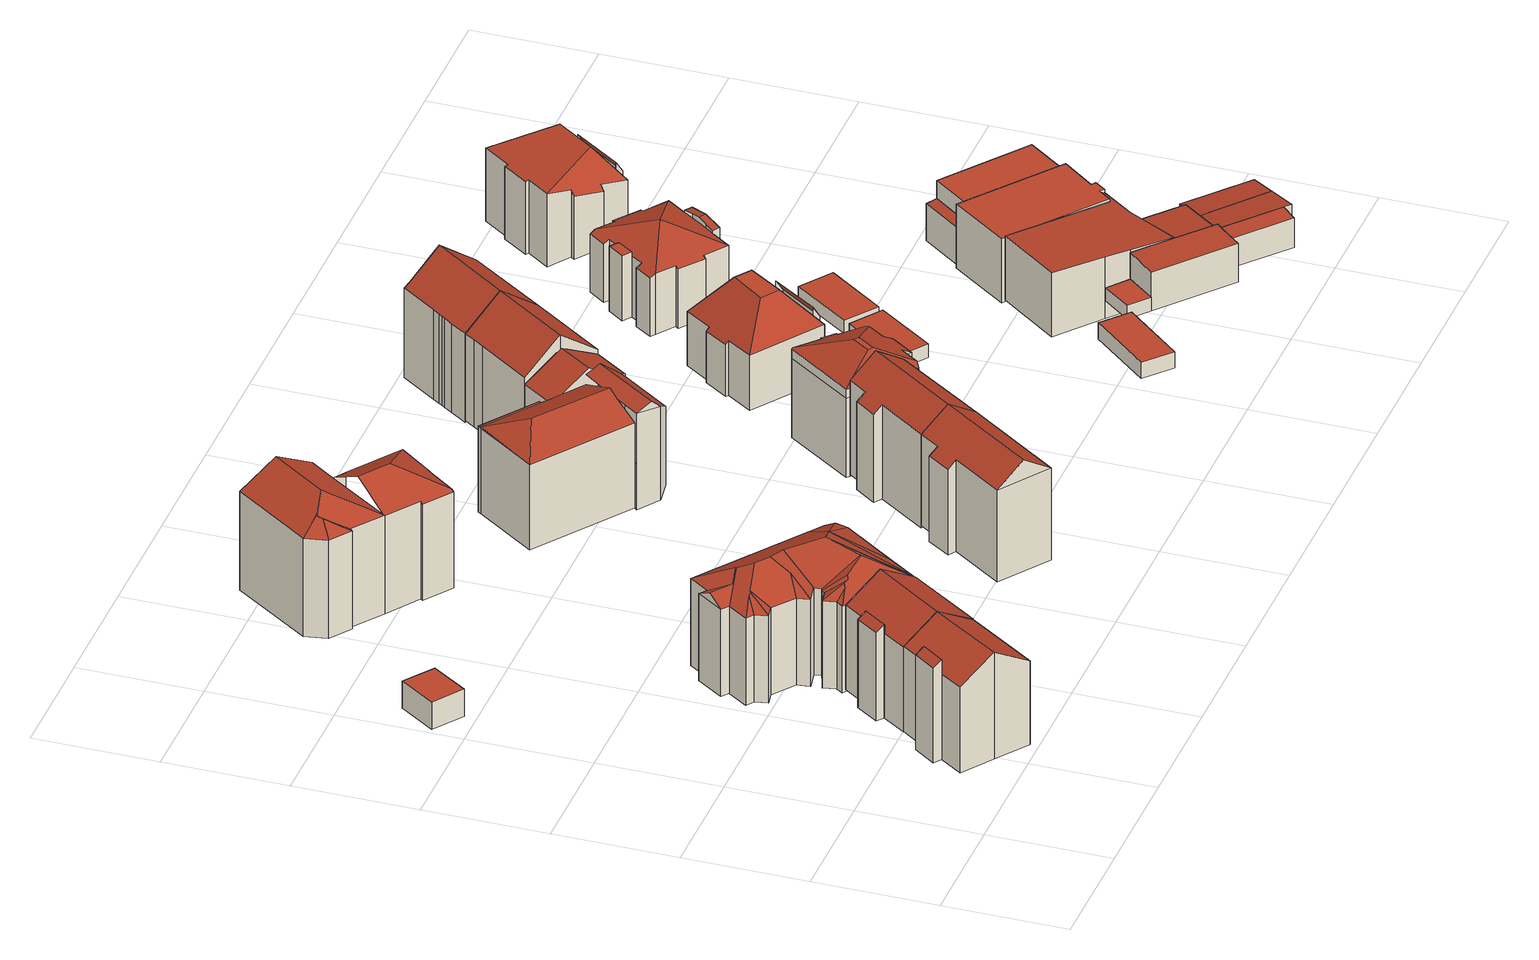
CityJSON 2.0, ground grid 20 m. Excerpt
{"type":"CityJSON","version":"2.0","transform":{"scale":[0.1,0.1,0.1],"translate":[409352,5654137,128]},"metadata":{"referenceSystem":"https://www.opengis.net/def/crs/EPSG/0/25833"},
"CityObjects":{
"building1":{"type":"Building","attributes":{"Gemeindeschluessel":14612000,"Geometrietyp2DReferenz":"3000","function":"31001_9998","roofType":"9999"},"children":["building1-1","building1-2"]},
"building1-1":{"type":"BuildingPart","attributes":{"Dachtyp_tdc":"tdcPolyFlatRoof","Dachneigung":30.07,"QualitaetDacherkennung":31,"Geometrietyp2DReferenz":"3000","measuredHeight":17.27,"roofType":"2100"},"parents":["building1"],"geometry":[{"type":"MultiSurface","lod":"2","boundaries":[[[0,1,2,3,4]],[[1,5,6,2]],[[5,7,8,6]],[[7,9,10,11,8]],[[7,5,1,0,9]],[[11,3,2,6,8]]],"semantics":{"surfaces":[{"type":"WallSurface"},{"type":"RoofSurface"},{"type":"GroundSurface"}],"values":[0,0,0,0,1,2]}}]},
"building1-2":{"type":"BuildingPart","attributes":{"Dachtyp_tdc":"tdcGableRoof","Dachneigung":31.23,"QualitaetDacherkennung":66,"Geometrietyp2DReferenz":"3000","measuredHeight":18.47,"roofType":"3100"},"parents":["building1"],"geometry":[{"type":"MultiSurface","lod":"2","boundaries":[[[12,13,14,15]],[[13,4,3,14]],[[10,16,8,11]],[[16,17,18,8]],[[17,19,20,18]],[[19,21,22,20]],[[21,23,24,22]],[[23,12,15,24]],[[19,17,16,10,4,13,12]],[[12,23,21,19]],[[15,14,3,11,8,18,20,22,24]]],"semantics":{"surfaces":[{"type":"WallSurface"},{"type":"RoofSurface"},{"type":"GroundSurface"}],"values":[0,0,0,0,0,0,0,0,1,1,2]}}]},
"building2":{"type":"Building","attributes":{"Dachtyp_tdc":"tdcPolyFlatRoof","Gemeindeschluessel":14612000,"Dachneigung":0,"QualitaetDacherkennung":61,"Geometrietyp2DReferenz":"3000","measuredHeight":4.65,"function":"31001_9998","roofType":"1000"},"geometry":[{"type":"Solid","lod":"2","boundaries":[[[[25,26,27,28]],[[26,29,30,27]],[[29,31,32,30]],[[31,25,28,32]],[[31,29,26,25]],[[28,27,30,32]]]],"semantics":{"surfaces":[{"type":"WallSurface"},{"type":"RoofSurface"},{"type":"GroundSurface"}],"values":[[0,0,0,0,1,2]]}}]},
"building3":{"type":"Building","attributes":{"Gemeindeschluessel":14612000,"Geometrietyp2DReferenz":"3000","function":"31001_9998","roofType":"9999"},"children":["building3-1","building3-2"]},
"building3-1":{"type":"BuildingPart","attributes":{"Dachtyp_tdc":"tdcPolyFlatRoof","Dachneigung":30.76,"QualitaetDacherkennung":33,"Geometrietyp2DReferenz":"3000","measuredHeight":16.23,"roofType":"2100"},"parents":["building3"],"geometry":[{"type":"MultiSurface","lod":"2","boundaries":[[[33,34,35,36,37]],[[38,39,40,41,42]],[[39,43,44,40]],[[43,33,37,44]],[[43,39,38,34,33]],[[37,36,41,40,44]]],"semantics":{"surfaces":[{"type":"WallSurface"},{"type":"RoofSurface"},{"type":"GroundSurface"}],"values":[0,0,0,0,1,2]}}]},
"building3-2":{"type":"BuildingPart","attributes":{"Dachtyp_tdc":"tdcGableRoof","Dachneigung":30.8,"QualitaetDacherkennung":72,"Geometrietyp2DReferenz":"3000","measuredHeight":18.55,"roofType":"3100"},"parents":["building3"],"geometry":[{"type":"MultiSurface","lod":"2","boundaries":[[[45,46,40,47]],[[46,42,41,40]],[[35,48,49,36]],[[48,50,51,49]],[[50,52,53,51]],[[52,54,55,53]],[[54,19,56,55]],[[50,48,35,42,46,45,19]],[[19,54,52,50]],[[56,47,40,41,36,49,51,53,55]],[[19,45,47,56]]],"semantics":{"surfaces":[{"type":"WallSurface"},{"type":"RoofSurface"},{"type":"GroundSurface"}],"values":[0,0,0,0,0,0,0,1,1,2,0]}}]},
"building4":{"type":"Building","attributes":{"Dachtyp_tdc":"tdcFreeFormRoof","Gemeindeschluessel":14612000,"Dachneigung":28.16,"QualitaetDacherkennung":25,"Geometrietyp2DReferenz":"3000","measuredHeight":19.24,"function":"31001_9998","roofType":"5000"},"geometry":[{"type":"Solid","lod":"2","boundaries":[[[[57,58,59,60]],[[58,61,62,59]],[[61,63,64,62]],[[63,65,66,64]],[[65,67,68,66]],[[67,69,70,68]],[[69,71,72,70]],[[71,73,74,72]],[[73,75,76,74]],[[75,77,78,76]],[[77,79,80,78]],[[79,81,82,80]],[[81,83,84,82]],[[83,85,86,84]],[[85,87,88,86]],[[87,89,90,88]],[[91,92,93,94]],[[95,91,94,96]],[[92,97,98,93]],[[97,99,100,98]],[[99,101,102,100]],[[101,103,104,102]],[[103,57,60,104]],[[105,106,103,101]],[[107,105,101,99]],[[108,109,110,107,99,97]],[[108,97,92]],[[111,109,108,92,91]],[[112,113,111,91,95]],[[114,115,112,95,89]],[[116,114,89,87]],[[117,116,87,85]],[[118,117,85,83]],[[118,83,81]],[[119,115,114,116,117,118,81,79]],[[119,79,77]],[[120,73,121]],[[120,75,73]],[[120,77,75]],[[89,95,96,90]],[[113,77,120]],[[113,119,77]],[[112,119,113]],[[119,112,115]],[[121,73,71]],[[120,121,71,69]],[[122,123,110,109,111,113,120,69,67]],[[124,122,67,65]],[[125,124,65,63]],[[125,63,61]],[[123,122,124,125,61,58]],[[106,105,107,110,123,58,57]],[[106,57,103]],[[60,59,62,64,66,68,70,72,74,76,78,80,82,84,86,88,90,96,94,93,98,100,102,104]]]],"semantics":{"surfaces":[{"type":"WallSurface"},{"type":"RoofSurface"},{"type":"GroundSurface"}],"values":[[0,0,0,0,0,0,0,0,0,0,0,0,0,0,0,0,0,0,0,0,0,0,0,1,1,1,1,1,1,1,1,1,1,1,1,1,1,1,1,0,1,1,1,1,0,1,1,1,1,0,1,1,1,2]]}}]},
"building5":{"type":"Building","attributes":{"Gemeindeschluessel":14612000,"Geometrietyp2DReferenz":"3000","function":"31001_9998","roofType":"9999"},"children":["building5-1","building5-2","building5-3"]},
"building5-1":{"type":"BuildingPart","attributes":{"Dachtyp_tdc":"tdcFreeFormRoof","Dachneigung":28.57,"QualitaetDacherkennung":61,"Geometrietyp2DReferenz":"3000","measuredHeight":20.64,"roofType":"5000"},"parents":["building5"],"geometry":[{"type":"MultiSurface","lod":"2","boundaries":[[[126,127,128,129,130]],[[127,131,132,128]],[[131,133,134,132]],[[133,135,136,134]],[[135,137,138,136]],[[137,139,140,138]],[[139,141,142,140]],[[143,137,135,144,145]],[[146,147,144,135,133]],[[146,133,131]],[[147,146,131,127]],[[145,144,147,127,126]],[[126,148,149,141,139,143,145]],[[137,143,139]],[[142,150,129,128,132,134,136,138,140]]],"semantics":{"surfaces":[{"type":"WallSurface"},{"type":"RoofSurface"},{"type":"GroundSurface"}],"values":[0,0,0,0,0,0,0,1,1,1,1,1,1,0,2]}}]},
"building5-2":{"type":"BuildingPart","attributes":{"Dachtyp_tdc":"tdcHipAndGableRoof","Dachneigung":29.61,"QualitaetDacherkennung":64,"Geometrietyp2DReferenz":"3000","measuredHeight":20.57,"roofType":"5000"},"parents":["building5"],"geometry":[{"type":"MultiSurface","lod":"2","boundaries":[[[151,130,129,152]],[[153,154,155,156,142,141]],[[157,158,159]],[[157,160,161,158]],[[160,162,163,161]],[[162,164,165,163]],[[164,166,167,165]],[[166,168,169,167]],[[168,151,152,169]],[[164,162,160,157,170]],[[157,154,153,171,170]],[[171,148,130,151,168,166,164,170]],[[152,129,150,142,156,158,161,163,165,167,169]]],"semantics":{"surfaces":[{"type":"WallSurface"},{"type":"RoofSurface"},{"type":"GroundSurface"}],"values":[0,0,0,0,0,0,0,0,0,1,1,1,2]}}]},
"building5-3":{"type":"BuildingPart","attributes":{"Dachtyp_tdc":"tdcPolyFlatRoof","Dachneigung":0,"QualitaetDacherkennung":0,"Geometrietyp2DReferenz":"3000","measuredHeight":3.21,"roofType":"9999"},"parents":["building5"],"geometry":[{"type":"MultiSurface","lod":"2","boundaries":[[[155,159,172,173]],[[173,172,174,175]],[[172,159,158,174]],[[155,173,175,156]],[[175,174,158,156]],[[156,158,159,155]]],"semantics":{"surfaces":[{"type":"RoofSurface"},{"type":"WallSurface"},{"type":"GroundSurface"},{"type":"ClosureSurface","isClosure":"1","QuelleClosure":"LoD1Solid"}],"values":[0,1,1,1,2,3]}}]},
"building6":{"type":"Building","attributes":{"Dachtyp_tdc":"tdcFreeFormRoof","Gemeindeschluessel":14612000,"Dachneigung":35.63,"QualitaetDacherkennung":74,"Geometrietyp2DReferenz":"3000","measuredHeight":19.31,"function":"31001_9998","roofType":"5000"},"geometry":[{"type":"Solid","lod":"2","boundaries":[[[[176,177,178,179]],[[177,180,181,178]],[[180,182,183,181]],[[182,184,185,183]],[[184,186,187,185]],[[186,188,189,187]],[[188,190,191,189]],[[190,176,179,191]],[[192,186,184,182,180,177,176,193]],[[190,188,192,193]],[[188,186,192]],[[176,190,193]],[[179,178,181,183,185,187,189,191]]]],"semantics":{"surfaces":[{"type":"WallSurface"},{"type":"RoofSurface"},{"type":"GroundSurface"}],"values":[[0,0,0,0,0,0,0,0,1,1,0,0,2]]}}]},
"building7":{"type":"Building","attributes":{"Gemeindeschluessel":14612000,"Geometrietyp2DReferenz":"3000","function":"31001_9998","roofType":"9999"},"children":["building7-1","building7-2","building7-3","building7-4"]},
"building7-1":{"type":"BuildingPart","attributes":{"Dachtyp_tdc":"tdcFreeFormRoof","Dachneigung":41.52,"QualitaetDacherkennung":11,"Geometrietyp2DReferenz":"3000","measuredHeight":17.71,"roofType":"5000"},"parents":["building7"],"geometry":[{"type":"MultiSurface","lod":"2","boundaries":[[[194,195,196,197]],[[195,198,199,196]],[[198,200,201,199]],[[195,194,202,203,204,205,198]],[[205,204,206,207,208,209,200]],[[200,198,205]],[[210,197,196,199,201,211]]],"semantics":{"surfaces":[{"type":"WallSurface"},{"type":"RoofSurface"},{"type":"GroundSurface"}],"values":[0,0,0,1,1,0,2]}}]},
"building7-2":{"type":"BuildingPart","attributes":{"Dachtyp_tdc":"tdcPolyFlatRoof","Dachneigung":0,"QualitaetDacherkennung":19,"Geometrietyp2DReferenz":"3000","measuredHeight":14.96,"roofType":"1000"},"parents":["building7"],"geometry":[{"type":"MultiSurface","lod":"2","boundaries":[[[212,213,214,215,216]],[[213,217,218,214]],[[217,219,220,221,218]],[[219,217,213,212]],[[215,214,218,221]]],"semantics":{"surfaces":[{"type":"WallSurface"},{"type":"RoofSurface"},{"type":"GroundSurface"}],"values":[0,0,0,1,2]}}]},
"building7-3":{"type":"BuildingPart","attributes":{"Dachtyp_tdc":"tdcHipAndGableRoof","Dachneigung":23.95,"QualitaetDacherkennung":72,"Geometrietyp2DReferenz":"3000","measuredHeight":17.62,"roofType":"5000"},"parents":["building7"],"geometry":[{"type":"MultiSurface","lod":"2","boundaries":[[[222,216,215,223]],[[220,224,225,226,221]],[[227,222,223,211]],[[228,222,229]],[[227,209,230,229,222]],[[231,232,228,229,230,208,233,234]],[[220,219,232,231,224]],[[222,228,212,216]],[[223,215,221,226,210,211]]],"semantics":{"surfaces":[{"type":"WallSurface"},{"type":"RoofSurface"},{"type":"GroundSurface"}],"values":[0,0,0,1,1,1,0,0,2]}}]},
"building7-4":{"type":"BuildingPart","attributes":{"Dachtyp_tdc":"tdcGableRoof","Dachneigung":29.23,"QualitaetDacherkennung":61,"Geometrietyp2DReferenz":"3000","measuredHeight":17.77,"roofType":"3100"},"parents":["building7"],"geometry":[{"type":"MultiSurface","lod":"2","boundaries":[[[225,235,236,226]],[[235,237,238,236]],[[237,239,194,197,238]],[[237,235,240]],[[235,225,241,234,242,240]],[[239,237,240,242,206,203]],[[226,236,238,197,210]]],"semantics":{"surfaces":[{"type":"WallSurface"},{"type":"RoofSurface"},{"type":"GroundSurface"}],"values":[0,0,0,0,1,1,2]}}]},
"building8":{"type":"Building","attributes":{"Dachtyp_tdc":"tdcFreeFormRoof","Gemeindeschluessel":14612000,"Dachneigung":34.94,"QualitaetDacherkennung":75,"Geometrietyp2DReferenz":"3000","measuredHeight":19.69,"function":"31001_9998","roofType":"5000"},"geometry":[{"type":"Solid","lod":"2","boundaries":[[[[186,243,244,245]],[[243,246,247,244]],[[246,248,249,247]],[[248,250,251,249]],[[250,252,253,251]],[[252,254,255,253]],[[254,188,256,255]],[[188,186,245,256]],[[188,254,257,192]],[[257,252,250,248,246,243,186,192]],[[186,188,192]],[[254,252,257]],[[245,244,247,249,251,253,255,256]]]],"semantics":{"surfaces":[{"type":"WallSurface"},{"type":"RoofSurface"},{"type":"GroundSurface"}],"values":[[0,0,0,0,0,0,0,0,1,1,0,0,2]]}}]},
"building9":{"type":"Building","attributes":{"Dachtyp_tdc":"tdcFreeFormRoof","Gemeindeschluessel":14612000,"Dachneigung":31.3,"QualitaetDacherkennung":21,"Geometrietyp2DReferenz":"3000","measuredHeight":19.11,"function":"31001_9998","roofType":"5000"},"geometry":[{"type":"Solid","lod":"2","boundaries":[[[[258,259,260,261]],[[259,262,263,260]],[[262,264,265,263]],[[264,266,267,265]],[[266,268,269,267]],[[268,270,271,269]],[[270,272,273,271]],[[272,274,275,273]],[[274,276,277,275]],[[276,278,279,277]],[[278,280,281,279]],[[280,282,283,281]],[[282,284,285,283]],[[284,258,261,285]],[[286,274,272,287,288,289,290,291]],[[292,291,290,293,294,295,296]],[[297,298,299,294,293]],[[300,301,302,303,298,297,289,288,304]],[[290,289,297,293]],[[266,300,304,268]],[[268,304,288,287,270]],[[258,299,298,303,259]],[[259,303,302,262]],[[262,302,301,264]],[[264,301,300,266]],[[284,294,299,258]],[[276,286,291,292,278]],[[278,292,296,280]],[[280,296,295,282]],[[270,287,272]],[[282,295,294,284]],[[274,286,276]],[[261,260,263,265,267,269,271,273,275,277,279,281,283,285]]]],"semantics":{"surfaces":[{"type":"WallSurface"},{"type":"RoofSurface"},{"type":"GroundSurface"}],"values":[[0,0,0,0,0,0,0,0,0,0,0,0,0,0,1,1,1,1,1,0,0,0,0,0,0,0,0,0,0,0,0,0,2]]}}]},
"building10":{"type":"Building","attributes":{"Dachtyp_tdc":"tdcGableRoof","Gemeindeschluessel":14612000,"Dachneigung":37.19,"QualitaetDacherkennung":76,"Geometrietyp2DReferenz":"3000","measuredHeight":20.1,"function":"31001_9998","roofType":"3100"},"geometry":[{"type":"Solid","lod":"2","boundaries":[[[[305,306,236,307]],[[306,308,309,236]],[[308,310,311,309]],[[310,312,313,311]],[[312,314,315,313]],[[314,316,317,315]],[[316,318,238,317]],[[318,305,307,238]],[[314,312,310,308,306,305]],[[305,318,316,314]],[[307,236,309,311,313,315,317,238]]]],"semantics":{"surfaces":[{"type":"WallSurface"},{"type":"RoofSurface"},{"type":"GroundSurface"}],"values":[[0,0,0,0,0,0,0,0,1,1,2]]}}]},
"building11":{"type":"Building","attributes":{"Dachtyp_tdc":"tdcGableRoof","Gemeindeschluessel":14612000,"Dachneigung":37.56,"QualitaetDacherkennung":74,"Geometrietyp2DReferenz":"3000","measuredHeight":20.4,"function":"31001_9998","roofType":"3100"},"geometry":[{"type":"Solid","lod":"2","boundaries":[[[[314,319,320,321]],[[319,322,323,320]],[[322,324,325,323]],[[324,326,327,325]],[[326,328,329,327]],[[328,330,331,329]],[[330,332,333,331]],[[332,334,335,333]],[[334,336,337,335]],[[336,338,339,337]],[[338,316,340,339]],[[316,314,321,340]],[[336,334,332,330,328,326,324,322,319,314]],[[314,316,338,336]],[[321,320,323,325,327,329,331,333,335,337,339,340]]]],"semantics":{"surfaces":[{"type":"WallSurface"},{"type":"RoofSurface"},{"type":"GroundSurface"}],"values":[[0,0,0,0,0,0,0,0,0,0,0,0,1,1,2]]}}]},
"building12":{"type":"Building","attributes":{"Dachtyp_tdc":"tdcPolyFlatRoof","Gemeindeschluessel":14612000,"Dachneigung":0,"QualitaetDacherkennung":58,"Geometrietyp2DReferenz":"3000","measuredHeight":2.77,"function":"31001_2463","roofType":"1000"},"geometry":[{"type":"Solid","lod":"2","boundaries":[[[[341,342,343,344]],[[342,345,346,343]],[[345,347,348,346]],[[347,341,344,348]],[[347,345,342,341]],[[344,343,346,348]]]],"semantics":{"surfaces":[{"type":"WallSurface"},{"type":"RoofSurface"},{"type":"GroundSurface"}],"values":[[0,0,0,0,1,2]]}}]},
"building13":{"type":"Building","attributes":{"Gemeindeschluessel":14612000,"Geometrietyp2DReferenz":"3000","function":"31001_9998","roofType":"9999"},"children":["building13-1","building13-2"]},
"building13-1":{"type":"BuildingPart","attributes":{"Dachtyp_tdc":"tdcCutTentRoof","Dachneigung":48.13,"QualitaetDacherkennung":39,"Geometrietyp2DReferenz":"3000","measuredHeight":15.48,"roofType":"9999"},"parents":["building13"],"geometry":[{"type":"MultiSurface","lod":"2","boundaries":[[[349,350,351,352]],[[350,353,354,351]],[[353,355,356,354]],[[355,357,358,356]],[[359,360,361,362]],[[360,363,364,361]],[[363,365,366,364]],[[365,367,368,366]],[[367,349,352,368]],[[355,353,369,370]],[[360,359,357,355,370,371]],[[363,360,371,372]],[[353,350,349,367,365,363,372,369]],[[372,371,370,369]],[[352,351,354,356,358,362,361,364,366,368]]],"semantics":{"surfaces":[{"type":"WallSurface"},{"type":"RoofSurface"},{"type":"GroundSurface"}],"values":[0,0,0,0,0,0,0,0,0,1,1,1,1,1,2]}}]},
"building13-2":{"type":"BuildingPart","attributes":{"Dachtyp_tdc":"tdcPolyFlatRoof","Dachneigung":56.71,"QualitaetDacherkennung":37,"Geometrietyp2DReferenz":"3000","measuredHeight":11.13,"roofType":"2100"},"parents":["building13"],"geometry":[{"type":"MultiSurface","lod":"2","boundaries":[[[373,374,362,375]],[[374,359,362]],[[376,377,378,358,357]],[[377,373,375,378]],[[377,376,374,373]],[[375,362,358,378]]],"semantics":{"surfaces":[{"type":"WallSurface"},{"type":"RoofSurface"},{"type":"GroundSurface"}],"values":[0,0,0,0,1,2]}}]},
"building14":{"type":"Building","attributes":{"Dachtyp_tdc":"tdcPolyFlatRoof","Gemeindeschluessel":14612000,"Dachneigung":0,"QualitaetDacherkennung":84,"Geometrietyp2DReferenz":"3000","measuredHeight":2.37,"function":"31001_9998","roofType":"1000"},"geometry":[{"type":"Solid","lod":"2","boundaries":[[[[379,380,381,382]],[[380,383,384,381]],[[383,385,386,384]],[[383,380,379,385]],[[386,382,381,384]],[[385,379,382,386]]]],"semantics":{"surfaces":[{"type":"WallSurface"},{"type":"RoofSurface"},{"type":"GroundSurface"}],"values":[[0,0,0,1,2,0]]}}]},
"building15":{"type":"Building","attributes":{"Dachtyp_tdc":"tdcPolyFlatRoof","Gemeindeschluessel":14612000,"Dachneigung":2.76,"QualitaetDacherkennung":63,"Geometrietyp2DReferenz":"3000","measuredHeight":2.41,"function":"31001_2000","roofType":"2100"},"geometry":[{"type":"Solid","lod":"2","boundaries":[[[[387,388,389,390]],[[388,391,392,389]],[[391,393,394,392]],[[393,387,390,394]],[[393,391,388,387]],[[390,389,392,394]]]],"semantics":{"surfaces":[{"type":"WallSurface"},{"type":"RoofSurface"},{"type":"GroundSurface"}],"values":[[0,0,0,0,1,2]]}}]},
"building16":{"type":"Building","attributes":{"Dachtyp_tdc":"tdcPolyFlatRoof","Gemeindeschluessel":14612000,"Dachneigung":2.89,"QualitaetDacherkennung":71,"Geometrietyp2DReferenz":"3000","measuredHeight":6.96,"function":"31001_2000","roofType":"2100"},"geometry":[{"type":"Solid","lod":"2","boundaries":[[[[395,396,390,397]],[[396,398,394,390]],[[398,399,400,394]],[[399,401,402,400]],[[401,403,404,402]],[[403,395,397,404]],[[403,401,399,398,396,395]],[[397,390,394,400,402,404]]]],"semantics":{"surfaces":[{"type":"WallSurface"},{"type":"RoofSurface"},{"type":"GroundSurface"}],"values":[[0,0,0,0,0,0,1,2]]}}]},
"building17":{"type":"Building","attributes":{"Dachtyp_tdc":"tdcPolyFlatRoof","Gemeindeschluessel":14612000,"Dachneigung":0,"QualitaetDacherkennung":72,"Geometrietyp2DReferenz":"3000","measuredHeight":2.38,"function":"31001_9998","roofType":"1000"},"geometry":[{"type":"Solid","lod":"2","boundaries":[[[[405,406,407,408]],[[406,409,410,407]],[[409,411,412,410]],[[411,405,408,412]],[[411,409,406,405]],[[408,407,410,412]]]],"semantics":{"surfaces":[{"type":"WallSurface"},{"type":"RoofSurface"},{"type":"GroundSurface"}],"values":[[0,0,0,0,1,2]]}}]},
"building18":{"type":"Building","attributes":{"Dachtyp_tdc":"tdcPolyFlatRoof","Gemeindeschluessel":14612000,"Dachneigung":2.66,"QualitaetDacherkennung":81,"Geometrietyp2DReferenz":"3000","measuredHeight":11.12,"function":"31001_2000","roofType":"2100"},"geometry":[{"type":"Solid","lod":"2","boundaries":[[[[413,414,415,416]],[[414,417,418,415]],[[417,419,420,418]],[[419,421,422,420]],[[421,423,424,422]],[[423,425,426,424]],[[425,427,428,426]],[[425,423,421,419,417,414,413,429,427]],[[428,430,416,415,418,420,422,424,426]],[[427,429,430,428]],[[429,413,416,430]]]],"semantics":{"surfaces":[{"type":"WallSurface"},{"type":"RoofSurface"},{"type":"GroundSurface"}],"values":[[0,0,0,0,0,0,0,1,2,0,0]]}}]},
"building19":{"type":"Building","attributes":{"Gemeindeschluessel":14612000,"Geometrietyp2DReferenz":"3000","function":"31001_9998","roofType":"9999"},"children":["building19-1","building19-2","building19-3"]},
"building19-1":{"type":"BuildingPart","attributes":{"Dachtyp_tdc":"tdcGableRoof","Dachneigung":10.3,"QualitaetDacherkennung":39,"Geometrietyp2DReferenz":"3000","measuredHeight":11.54,"roofType":"3100"},"parents":["building19"],"geometry":[{"type":"MultiSurface","lod":"2","boundaries":[[[431,432,433,434,435]],[[432,436,437,433]],[[436,438,439,437]],[[438,440,441,439]],[[440,442,441]],[[436,432,431,443]],[[443,440,438,436]],[[444,434,433,437,439,441]]],"semantics":{"surfaces":[{"type":"WallSurface"},{"type":"RoofSurface"},{"type":"GroundSurface"}],"values":[0,0,0,0,0,1,1,2]}}]},
"building19-2":{"type":"BuildingPart","attributes":{"Dachtyp_tdc":"tdcPolyFlatRoof","Dachneigung":0,"QualitaetDacherkennung":46,"Geometrietyp2DReferenz":"3000","measuredHeight":11.33,"roofType":"1000"},"parents":["building19"],"geometry":[{"type":"MultiSurface","lod":"2","boundaries":[[[445,446,447]],[[445,448,449,446]],[[448,450,451,449]],[[450,452,453,454,451]],[[452,450,448,445]],[[446,449,451,454]]],"semantics":{"surfaces":[{"type":"WallSurface"},{"type":"RoofSurface"},{"type":"GroundSurface"}],"values":[0,0,0,0,1,2]}}]},
"building19-3":{"type":"BuildingPart","attributes":{"Dachtyp_tdc":"tdcTentRoof","Dachneigung":26.71,"QualitaetDacherkennung":50,"Geometrietyp2DReferenz":"3000","measuredHeight":13.77,"roofType":"3500"},"parents":["building19"],"geometry":[{"type":"MultiSurface","lod":"2","boundaries":[[[455,456,457,458]],[[456,459,460,457]],[[459,435,434,460]],[[442,461,462,441]],[[461,463,464,462]],[[463,465,466,464]],[[465,467,468,466]],[[467,469,470,468]],[[469,471,472,470]],[[471,473,474,472]],[[473,475,476,474]],[[475,477,478,476]],[[477,447,446,478]],[[453,479,480,454]],[[479,481,482,480]],[[481,483,484,482]],[[483,485,486,484]],[[485,487,488,486]],[[487,489,490,488]],[[489,455,458,490]],[[461,442,491,435,459,492]],[[471,469,467,465,463,461,492]],[[485,483,481,479,453,447,477,475,473,471,492]],[[459,456,455,489,487,485,492]],[[458,457,460,434,444,441,462,464,466,468,470,472,474,476,478,446,454,480,482,484,486,488,490]]],"semantics":{"surfaces":[{"type":"WallSurface"},{"type":"RoofSurface"},{"type":"GroundSurface"}],"values":[0,0,0,0,0,0,0,0,0,0,0,0,0,0,0,0,0,0,0,0,1,1,1,1,2]}}]},
"building20":{"type":"Building","attributes":{"Dachtyp_tdc":"tdcPolyFlatRoof","Gemeindeschluessel":14612000,"Dachneigung":8.28,"QualitaetDacherkennung":65,"Geometrietyp2DReferenz":"3000","measuredHeight":5.55,"function":"31001_2000","roofType":"2100"},"geometry":[{"type":"Solid","lod":"2","boundaries":[[[[493,494,495,496]],[[494,497,498,495]],[[497,499,500,498]],[[499,493,496,500]],[[499,497,494,493]],[[496,495,498,500]]]],"semantics":{"surfaces":[{"type":"WallSurface"},{"type":"RoofSurface"},{"type":"GroundSurface"}],"values":[[0,0,0,0,1,2]]}}]},
"building21":{"type":"Building","attributes":{"Dachtyp_tdc":"tdcPolyFlatRoof","Gemeindeschluessel":14612000,"Dachneigung":4.71,"QualitaetDacherkennung":77,"Geometrietyp2DReferenz":"3000","measuredHeight":5.41,"function":"31001_2000","roofType":"2100"},"geometry":[{"type":"Solid","lod":"2","boundaries":[[[[501,502,503,504]],[[502,505,506,503]],[[505,507,508,506]],[[507,509,495,508]],[[509,501,504,495]],[[509,507,505,502,501]],[[504,503,506,508,495]]]],"semantics":{"surfaces":[{"type":"WallSurface"},{"type":"RoofSurface"},{"type":"GroundSurface"}],"values":[[0,0,0,0,0,1,2]]}}]},
"building22":{"type":"Building","attributes":{"Dachtyp_tdc":"tdcPolyFlatRoof","Gemeindeschluessel":14612000,"Dachneigung":0,"QualitaetDacherkennung":71,"Geometrietyp2DReferenz":"3000","measuredHeight":11.09,"function":"31001_2000","roofType":"1000"},"geometry":[{"type":"Solid","lod":"2","boundaries":[[[[510,511,512,513]],[[511,514,515,512]],[[514,516,517,515]],[[516,518,519,517]],[[518,520,521,519]],[[520,522,523,521]],[[522,524,525,523]],[[524,526,527,525]],[[526,528,529,527]],[[528,530,531,529]],[[530,510,513,531]],[[530,528,526,524,522,520,518,516,514,511,510]],[[513,512,515,517,519,521,523,525,527,529,531]]]],"semantics":{"surfaces":[{"type":"WallSurface"},{"type":"RoofSurface"},{"type":"GroundSurface"}],"values":[[0,0,0,0,0,0,0,0,0,0,0,1,2]]}}]},
"building23":{"type":"Building","attributes":{"Dachtyp_tdc":"tdcPolyFlatRoof","Gemeindeschluessel":14612000,"Dachneigung":7.95,"QualitaetDacherkennung":64,"Geometrietyp2DReferenz":"3000","measuredHeight":5.33,"function":"31001_2000","roofType":"2100"},"geometry":[{"type":"Solid","lod":"2","boundaries":[[[[509,532,533,534]],[[532,535,536,533]],[[535,537,538,536]],[[537,497,539,538]],[[497,509,534,539]],[[497,537,535,532,509]],[[534,533,536,538,539]]]],"semantics":{"surfaces":[{"type":"WallSurface"},{"type":"RoofSurface"},{"type":"GroundSurface"}],"values":[[0,0,0,0,0,1,2]]}}]},
"building24":{"type":"Building","attributes":{"Dachtyp_tdc":"tdcPolyFlatRoof","Gemeindeschluessel":14612000,"Dachneigung":4.76,"QualitaetDacherkennung":47,"Geometrietyp2DReferenz":"3000","measuredHeight":6.58,"function":"31001_2000","roofType":"2100"},"geometry":[{"type":"Solid","lod":"2","boundaries":[[[[540,541,542,543]],[[541,544,545,542]],[[544,546,547,545]],[[546,540,543,547]],[[546,544,541,540]],[[543,542,545,547]]]],"semantics":{"surfaces":[{"type":"WallSurface"},{"type":"RoofSurface"},{"type":"GroundSurface"}],"values":[[0,0,0,0,1,2]]}}]},
"building25":{"type":"Building","attributes":{"Dachtyp_tdc":"tdcPolyFlatRoof","Gemeindeschluessel":14612000,"Dachneigung":8.35,"QualitaetDacherkennung":78,"Geometrietyp2DReferenz":"3000","measuredHeight":4.35,"function":"31001_2000","roofType":"2100"},"geometry":[{"type":"Solid","lod":"2","boundaries":[[[[532,548,549,550]],[[548,551,552,549]],[[551,553,554,552]],[[553,535,555,554]],[[535,532,550,555]],[[535,553,551,548,532]],[[550,549,552,554,555]]]],"semantics":{"surfaces":[{"type":"WallSurface"},{"type":"RoofSurface"},{"type":"GroundSurface"}],"values":[[0,0,0,0,0,1,2]]}}]},
"building26":{"type":"Building","attributes":{"Dachtyp_tdc":"tdcPolyFlatRoof","Gemeindeschluessel":14612000,"Dachneigung":0,"QualitaetDacherkennung":76,"Geometrietyp2DReferenz":"3000","measuredHeight":9.2,"function":"31001_2000","roofType":"1000"},"geometry":[{"type":"Solid","lod":"2","boundaries":[[[[556,557,558,559]],[[557,560,561,558]],[[560,562,563,561]],[[562,556,559,563]],[[562,560,557,556]],[[559,558,561,563]]]],"semantics":{"surfaces":[{"type":"WallSurface"},{"type":"RoofSurface"},{"type":"GroundSurface"}],"values":[[0,0,0,0,1,2]]}}]},
"building27":{"type":"Building","attributes":{"Gemeindeschluessel":14612000,"Geometrietyp2DReferenz":"3000","function":"31001_9998","roofType":"9999"},"children":["building27-1","building27-2"]},
"building27-1":{"type":"BuildingPart","attributes":{"Dachtyp_tdc":"tdcHipRoof","Dachneigung":10.51,"QualitaetDacherkennung":19,"Geometrietyp2DReferenz":"3000","measuredHeight":14.68,"roofType":"3200"},"parents":["building27"],"geometry":[{"type":"MultiSurface","lod":"2","boundaries":[[[564,565,566,567]],[[565,568,569,566]],[[568,570,571,569]],[[570,572,573,571]],[[572,574,575,573]],[[574,576,577,575]],[[576,578,579,577]],[[578,580,581,579]],[[580,582,583,581]],[[582,584,585,583]],[[584,586,587,585]],[[586,588,589,587]],[[588,590,591,589]],[[590,592,593,591]],[[592,594,595,593]],[[594,596,597,595]],[[596,598,599,597]],[[598,600,601,599]],[[598,596,594,592,590,588,602]],[[578,576,574,572,570,568,603]],[[588,586,584,582,580,578,603,602]],[[568,565,564,600,598,602,603]],[[567,566,569,571,573,575,577,579,581,583,585,587,589,591,593,595,597,599,601]]],"semantics":{"surfaces":[{"type":"WallSurface"},{"type":"RoofSurface"},{"type":"GroundSurface"}],"values":[0,0,0,0,0,0,0,0,0,0,0,0,0,0,0,0,0,0,1,1,1,1,2]}}]},
"building27-2":{"type":"BuildingPart","attributes":{"Dachtyp_tdc":"tdcPolyFlatRoof","Dachneigung":57.42,"QualitaetDacherkennung":39,"Geometrietyp2DReferenz":"3000","measuredHeight":11.02,"roofType":"2100"},"parents":["building27"],"geometry":[{"type":"MultiSurface","lod":"2","boundaries":[[[604,605,566,606]],[[605,607,564,567,566]],[[608,601,600]],[[608,609,610,601]],[[609,604,606,610]],[[609,608,607,605,604]],[[606,566,567,601,610]]],"semantics":{"surfaces":[{"type":"WallSurface"},{"type":"RoofSurface"},{"type":"GroundSurface"}],"values":[0,0,0,0,0,1,2]}}]}
},
"vertices":[
[140,112,198],[127,121,189],[127,121,25],[140,112,25],[140,112,173],[153,157,189],[153,157,25],[165,149,198],[165,149,25],[166,148,198],[166,148,173],[166,148,25],
[166,40,210],[115,75,173],[115,75,25],[166,40,25],[165,149,173],[193,189,173],[193,189,25],[244,154,210],[244,154,25],[298,117,170],[298,117,25],[219,3,170],[219,3,25],
[3,851,55],[44,910,55],[44,910,8],[3,851,8],[92,876,55],[92,876,8],[52,817,55],[52,817,8],
[234,273,177],[246,265,186],[246,265,171],[246,265,24],[234,273,24],[220,227,186],[220,228,186],[220,228,24],[220,227,24],[220,227,171],[208,236,177],[208,236,24],
[193,189,171],[220,228,171],[193,189,24],[274,305,171],[274,305,24],[325,269,210],[325,269,24],[378,233,171],[378,233,24],[298,117,171],[298,117,24],[244,154,24],
[193,432,171],[216,465,171],[216,465,20],[193,432,20],[204,474,171],[204,474,20],[235,518,171],[235,518,20],[247,509,171],[247,509,20],[269,542,171],[269,542,20],[444,419,171],[444,419,20],[466,403,171],[466,403,20],[472,369,171],[472,369,20],[410,282,171],[410,282,20],[379,237,171],[379,237,20],[377,234,171],[377,234,20],[269,309,171],[269,309,20],[277,320,171],[277,320,20],[273,341,171],[273,341,20],[294,345,171],[294,345,20],[298,350,171],[298,350,20],[302,364,171],[272,358,171],[272,358,20],[302,364,20],[304,352,171],[304,352,20],[268,379,171],[268,379,20],[231,406,171],[231,406,20],[210,402,171],[210,402,20],[206,423,171],[206,423,20],[235,438,188],[231,439,186],[239,440,189],[301,400,190],[308,433,207],[286,449,207],[344,425,199],[366,314,200],[378,371,212],[322,318,191],[363,311,201],[314,316,188],[306,318,186],[301,315,183],[376,240,173],[414,378,198],[468,387,177],[281,477,196],[281,476,196],[253,472,186],[219,496,186],
[282,1017,174],[231,1053,174],[231,1053,3],[282,1017,3],[282,1017,173],[228,1049,174],[228,1049,3],[193,1073,174],[193,1073,3],[186,1110,174],[186,1110,3],[275,1238,174],[275,1238,3],[383,1163,174],[383,1163,3],[351,1118,174],[351,1118,3],[329,1200,210],[226,1102,194],[265,1109,210],[220,1091,191],[222,1100,192],[283,1019,174],[318,1070,174],[318,1070,3],
[336,980,173],[336,980,3],[351,1118,177],[368,1106,177],[368,1106,35],[368,1106,3],[453,1047,177],[453,1047,3],[453,1047,35],[416,994,174],[416,994,3],[415,995,175],[415,995,3],[382,948,173],[382,948,3],[379,944,170],[379,944,3],[333,976,170],[333,976,3],[365,1037,209],[318,1070,209],
[456,1052,35],[371,1111,35],[456,1052,3],[371,1111,3],
[612,186,187],[670,269,187],[670,269,28],[612,186,28],[657,277,176],[657,277,28],[683,315,176],[683,315,28],[696,306,187],[696,306,28],[719,339,187],[719,339,28],[801,282,187],[801,282,28],[692,130,188],[692,130,28],[759,311,221],[652,159,221],
[783,816,149],[726,735,149],[726,735,12],[783,816,12],[686,729,175],[686,729,12],[650,754,179],[650,754,12],[779,818,153],[774,822,159],[746,842,189],[673,738,189],[736,849,184],[725,857,180],[702,825,179],[679,794,179],[725,857,12],[653,758,12],
[568,966,161],[571,971,161],[571,971,12],[568,966,12],[568,966,160],[662,908,161],[662,908,12],[659,903,161],[659,903,160],[659,903,12],
[498,867,160],[498,867,12],[674,892,160],[674,892,152],[674,892,12],[653,758,160],[568,966,162],[575,891,188],[690,809,188],[674,892,162],[659,903,162],[725,857,162],[689,882,162],
[712,947,152],[712,947,12],[821,871,153],[821,871,12],[783,816,153],[767,909,189],[685,884,160],[729,854,189],
[775,418,187],[775,418,24],[719,339,24],[762,427,176],[762,427,24],[786,461,177],[786,461,24],[799,452,188],[799,452,24],[821,483,188],[821,483,24],[901,428,187],[901,428,24],[801,282,24],[860,457,221],
[892,597,159],[939,565,159],[939,565,21],[892,597,21],[942,569,159],[942,569,21],[965,553,159],[965,553,21],[961,548,159],[961,548,21],[1000,521,159],[1000,521,21],[974,484,159],[974,484,21],[989,474,159],[989,474,21],[963,436,159],[963,436,21],[947,446,159],[947,446,21],[924,412,159],[924,412,21],[901,428,159],[901,428,21],[821,483,159],[821,483,21],[816,487,159],[816,487,21],[947,446,171],[974,484,170],[993,512,170],[899,495,212],[880,467,212],[926,416,171],[924,412,161],[871,472,212],[816,487,174],[821,483,174],[901,428,164],[891,502,212],[894,595,177],[892,597,175],[961,548,169],[965,553,166],[942,569,169],[939,565,171],[1000,521,164],
[765,910,213],[712,947,163],[765,910,12],[772,1032,163],[772,1032,12],[784,1049,163],[784,1049,12],[796,1067,163],[796,1067,12],[850,1031,213],[850,1031,12],[906,992,161],[906,992,12],[821,871,161],
[796,1067,164],[796,1067,9],[850,1031,9],[815,1094,163],[815,1094,9],[824,1108,164],[824,1108,9],[828,1113,164],[828,1113,9],[832,1119,164],[832,1119,9],[840,1130,164],[840,1130,9],[882,1190,164],[882,1190,9],[890,1184,171],[890,1184,9],[936,1154,213],[936,1154,9],[992,1116,161],[992,1116,9],[906,992,9],
[1179,104,96],[1136,141,96],[1136,141,68],[1179,104,68],[1217,235,96],[1217,235,68],[1260,198,96],[1260,198,68],
[998,764,106],[1002,761,112],[1002,761,17],[998,764,17],[1032,805,111],[1032,805,17],[1145,728,111],[1145,728,17],[1126,700,112],[1126,700,17],[1076,626,112],[1060,603,113],[1060,603,17],[1076,626,17],[947,680,113],[947,680,17],[975,722,112],[975,722,17],[971,725,107],[971,725,17],[1052,739,172],[1078,721,172],[1042,666,171],[1013,685,171],
[1085,619,109],[1076,626,128],[1085,619,17],[1126,700,128],[1136,693,109],[1136,693,17],
[1181,606,40],[1231,571,40],[1231,571,16],[1181,606,16],[1166,479,40],[1166,479,16],[1116,514,40],[1116,514,16],
[1312,185,92],[1281,212,91],[1281,212,68],[1312,185,68],[1317,258,90],[1317,258,68],[1349,230,92],[1349,230,68],
[1427,90,135],[1312,185,135],[1427,90,68],[1349,230,138],[1406,182,138],[1406,182,68],[1462,134,138],[1462,134,68],[1444,112,136],[1444,112,68],
[1186,615,40],[1251,708,40],[1251,708,17],[1186,615,17],[1303,672,40],[1303,672,17],[1237,579,40],[1237,579,17],
[1349,230,142],[1317,258,144],[1317,258,37],[1349,230,37],[1245,316,148],[1245,316,37],[1318,412,148],[1318,412,37],[1465,301,140],[1465,301,37],[1480,321,140],[1480,321,37],[1487,316,139],[1487,316,37],[1449,264,139],[1449,264,37],[1406,182,139],[1406,182,37],
[1264,887,128],[1274,879,128],[1274,879,19],[1264,887,19],[1264,887,123],[1254,851,134],[1254,851,19],[1235,823,128],[1235,823,19],[1224,830,128],[1224,830,19],[1224,830,123],[1244,858,134],[1244,858,19],
[1127,922,132],[1127,922,19],[1127,922,125],[1112,932,132],[1112,932,19],[1131,958,132],[1131,958,19],[1145,948,132],[1145,948,125],[1145,948,19],
[1253,951,121],[1249,946,123],[1249,946,19],[1253,951,19],[1287,919,123],[1287,919,19],[1201,798,123],[1201,798,19],[1163,824,124],[1163,824,19],[1159,819,121],[1159,819,19],[1119,848,122],[1119,848,19],[1123,853,124],[1123,853,19],[1093,874,125],[1093,874,19],[1085,880,120],[1085,880,19],[1105,908,120],[1105,908,19],[1113,902,125],[1113,902,19],[1158,967,125],[1158,967,19],[1150,973,120],[1150,973,19],[1170,1001,120],[1170,1001,19],[1178,996,125],[1178,996,19],[1208,975,124],[1208,975,19],[1212,980,122],[1212,980,19],[1244,858,123],[1187,899,156],
[1444,112,126],[1462,134,130],[1462,134,75],[1444,112,75],[1548,61,130],[1548,61,75],[1530,39,126],[1530,39,75],
[1406,182,129],[1449,264,121],[1449,264,75],[1406,182,75],[1521,203,121],[1521,203,75],[1497,175,124],[1497,175,75],[1462,134,129],
[1318,412,145],[1313,416,145],[1313,416,34],[1318,412,34],[1380,508,145],[1380,508,34],[1384,505,145],[1384,505,34],[1399,494,145],[1399,494,34],[1534,392,145],[1534,392,34],[1493,339,145],[1493,339,34],[1500,334,145],[1500,334,34],[1487,316,145],[1487,316,34],[1480,321,145],[1480,321,34],[1465,301,145],[1465,301,34],
[1497,175,122],[1497,175,76],[1462,134,76],[1594,95,122],[1594,95,76],[1558,52,130],[1558,52,76],[1548,61,76],
[1399,494,101],[1384,505,99],[1384,505,35],[1399,494,35],[1435,573,99],[1435,573,35],[1450,562,101],[1450,562,35],
[1521,203,117],[1521,203,79],[1497,175,79],[1530,215,114],[1530,215,79],[1627,133,114],[1627,133,79],[1594,95,79],
[1399,494,132],[1450,562,132],[1450,562,40],[1399,494,40],[1585,461,132],[1585,461,40],[1534,392,132],[1534,392,40],
[1347,1021,116],[1347,1020,116],[1347,1020,21],[1347,1021,21],[1331,997,116],[1331,997,21],[1291,1025,127],[1291,1025,21],[1287,1019,118],[1287,1019,21],[1243,1050,130],[1243,1050,21],[1247,1056,138],[1247,1056,21],[1211,1081,148],[1211,1081,21],[1238,1118,148],[1238,1118,21],[1233,1121,147],[1233,1121,21],[1262,1163,147],[1262,1163,21],[1267,1160,148],[1267,1160,21],[1299,1205,148],[1299,1205,21],[1338,1178,137],[1338,1178,21],[1339,1180,134],[1339,1180,21],[1380,1152,123],[1380,1152,21],[1378,1149,127],[1378,1149,21],[1418,1121,116],[1418,1121,21],[1401,1098,116],[1401,1098,21],[1365,1113,168],[1321,1051,168],
[1357,1014,112],[1347,1020,131],[1357,1014,21],[1347,1021,131],[1401,1098,131],[1411,1091,112],[1411,1091,21]
]}
